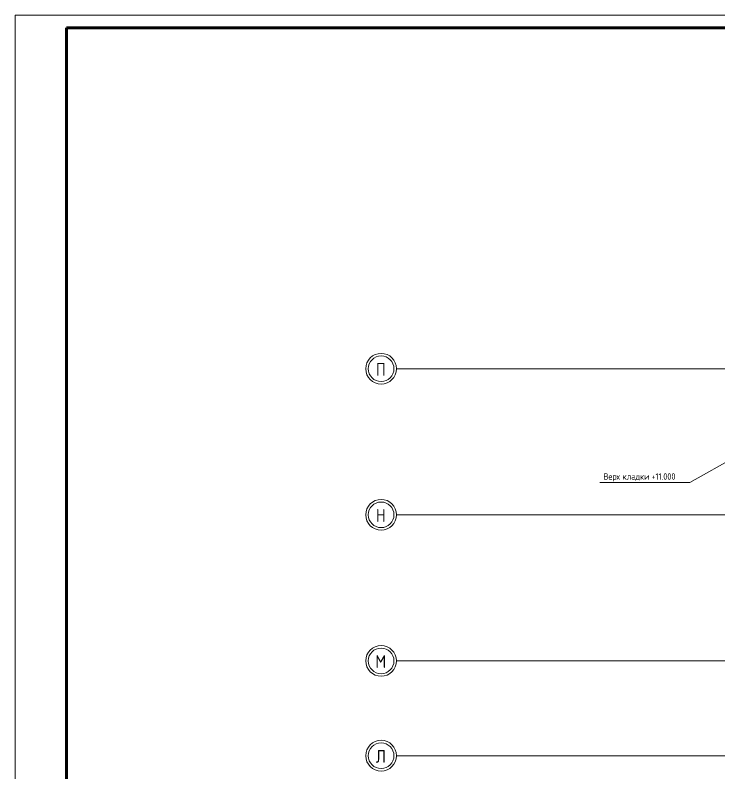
# Model space of a CAD drawing. Header units: millimetres. Extents: x -87434 to 499450, y -468665 to 122144.
# Drawn here: x 380550 to 407989, y 24745 to 54311 of the extents above; entities that cross this region are included whole.
import ezdxf

# ---------------------------------------------------------------- set-up
doc = ezdxf.new("R2010")
doc.units = ezdxf.units.MM
doc.linetypes.add('ADSK_Линия сетки', pattern=[25, 20, -2.5, 0, -2.5])
for name, color, linetype, lineweight in [('Оси', 252, 'Continuous', 9), ('ОФ_рамка', 8, 'Continuous', 60), ('Типовые аннотации', 252, 'Continuous', 18)]:
    doc.layers.add(name, color=color, linetype=linetype, lineweight=lineweight)
doc.styles.add('GOST Common_2', font='', dxfattribs={"width": 0.9, "height": 250})
doc.styles.add('GOST Common_3', font='', dxfattribs={"height": 3.5})
doc.styles.get('GOST Common_2').set_extended_font_data('GOST type B')
doc.styles.get('GOST Common_3').set_extended_font_data('GOST 2.304 type A')

# ---------------------------------------------------------------- blocks, each defined once
blk = doc.blocks.new('А0')
at = {"layer": 'ОФ_рамка', "color": 0, "linetype": 'Continuous', "lineweight": 5, "ltscale": 100}
for points in [[(341068, -309617), (222168, -309617)], [(222168, -309617), (222168, -393717)]]:
    blk.add_lwpolyline(points, dxfattribs=at)
at = {"layer": 'ОФ_рамка', "color": 0, "linetype": 'Continuous', "ltscale": 100}
for points in [[(340568, -310117), (224168, -310117)], [(224168, -310117), (224168, -393217)]]:
    blk.add_lwpolyline(points, dxfattribs=at)
blk = doc.blocks.new('Ось сетки - Круг_Ø12 мм 2-461932-Маркировочный план кровли')
at = {"layer": 'Оси', "lineweight": 20}
for radius, start, end in [(6, 360, 180), (5, 360, 180), (6, 180, 360), (5, 180, 360)]:
    blk.add_arc((0, 0), radius, start, end, dxfattribs=at)
blk = doc.blocks.new('ADSK_Аннотация_Текст_сВыноской - Текст с выноской-1519958-Маркировочный план кровли')
at = {"layer": 'Типовые аннотации', "lineweight": 20}
blk.add_line((-15, 0), (15, 0), dxfattribs=at)
blk = doc.blocks.new('Кровля_Живописная')
at = {"layer": 'Оси', "linetype": 'ADSK_Линия сетки'}
for p, q in [((-1500, 47738), (-75410, 47738)), ((-1500, 42038), (-75410, 42038)), ((-1500, 36338), (-75410, 36338)), ((-27784, 32638), (-75410, 32638))]:
    blk.add_line(p, q, dxfattribs=at)
at = {"layer": 'Типовые аннотации', "lineweight": 20}
for p, q in [((-61805, 44521), (-63968, 43296)), ((-63968, 43296), (-64480, 43296))]:
    blk.add_line(p, q, dxfattribs=at)
at = {"layer": 'Оси', "lineweight": 20, "xscale": 99.99999999999993, "yscale": 99.99999999999993, "zscale": 99.99999999999993, "rotation": 90}
for p in [(-76010, 47738), (-76010, 42038), (-76010, 36338), (-76010, 32638)]:
    blk.add_blockref('Ось сетки - Круг_Ø12 мм 2-461932-Маркировочный план кровли', p, dxfattribs=at)
at = {"layer": 'Типовые аннотации', "lineweight": 20, "xscale": 100, "yscale": 100, "zscale": 100}
blk.add_blockref('ADSK_Аннотация_Текст_сВыноской - Текст с выноской-1519958-Маркировочный план кровли', (-65980, 43296), dxfattribs=at)
at = {"layer": 'Оси', "char_height": 500, "attachment_point": 1, "style": 'GOST Common_2'}
for s, insert, width in [('\\fGOST Common|b0|i0|c204|p34|;\\W.9;П', (-76213, 47963), 440.13), ('\\fGOST Common|b0|i0|c204|p34|;\\W.9;Н', (-76213, 42263), 440.13), ('\\fGOST Common|b0|i0|c204|p34|;\\W.9;М', (-76236, 36563), 497.85), ('\\fGOST Common|b0|i0|c204|p34|;\\W.9;Л', (-76216, 32863), 447.34)]:
    blk.add_mtext(s, dxfattribs=dict(at, insert=insert, width=width))
at = {"layer": 'Типовые аннотации', "lineweight": 9, "char_height": 250, "attachment_point": 1, "style": 'GOST Common_3'}
for s, insert, width in [('Верх', (-67338, 43658), 808.1), ('кладки', (-66594, 43658), 1190.51), (' +11.000', (-65612, 43658), 1226.58)]:
    blk.add_mtext(s, dxfattribs=dict(at, insert=insert, width=width))

msp = doc.modelspace()

# ---------------------------------------------------------------- block references
at = {"color": 0}
msp.add_blockref('Кровля_Живописная', (470829.95926, -7224.74798), dxfattribs=at)
at = {"layer": 'ОФ_рамка', "color": 0, "lineweight": -2}
msp.add_blockref('А0', (158382.17989, 363927.60181), dxfattribs=at)

doc.saveas('drawing.dxf')
